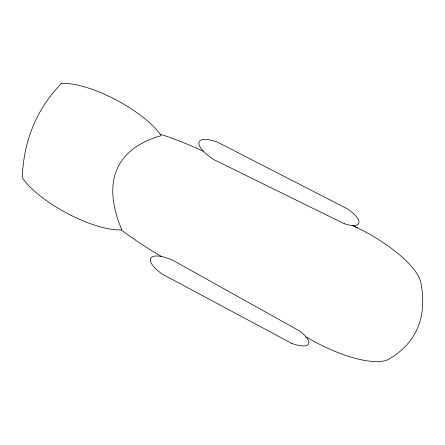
<?xml version="1.0" encoding="UTF-8"?>
<svg xmlns="http://www.w3.org/2000/svg" width="445" height="445" viewBox="0 0 445 445"><rect width="100%" height="100%" fill="white"/><g stroke="black" fill="none" stroke-linecap="round" stroke-linejoin="round"><path stroke-width="0.67" d="M352.651 225.509L357.519 227.901A75.561 25.22 28.3 0 1 420.608 281.451A532.476 177.744 28.3 0 1 388.018 359.643A75.561 25.22 28.3 0 1 310.922 339.707L306.166 337.054M352.718 225.509L357.519 227.901M161.696 256.593A151.105 50.441 28.3 0 1 121.535 230.143M160.995 134.423A151.105 50.441 28.3 0 1 203.432 151.306M344.23 223.724L214.329 159.861A27.023 9.022 28.3 0 1 198.926 142.684A27.023 9.022 28.3 0 1 217.255 142.027L347.4 208.844A23.774 7.938 28.3 0 1 358.943 222.812A23.774 7.938 28.3 0 1 344.23 223.724M291.397 343.223L162.219 274.087A27.023 9.022 28.3 0 1 150.911 257.894A27.023 9.022 28.3 0 1 172.538 260.125L299.541 330.947A23.774 7.938 28.3 0 1 308.357 344.196A23.774 7.938 28.3 0 1 291.397 343.223M61.516 83.438A1180.379 394.02 28.3 0 0 22.25 177.65A65.226 21.772 28.3 0 0 121.858 229.87A428.83 143.145 28.3 0 1 161.123 135.658A65.226 21.772 28.3 0 0 61.516 83.438"/></g></svg>
